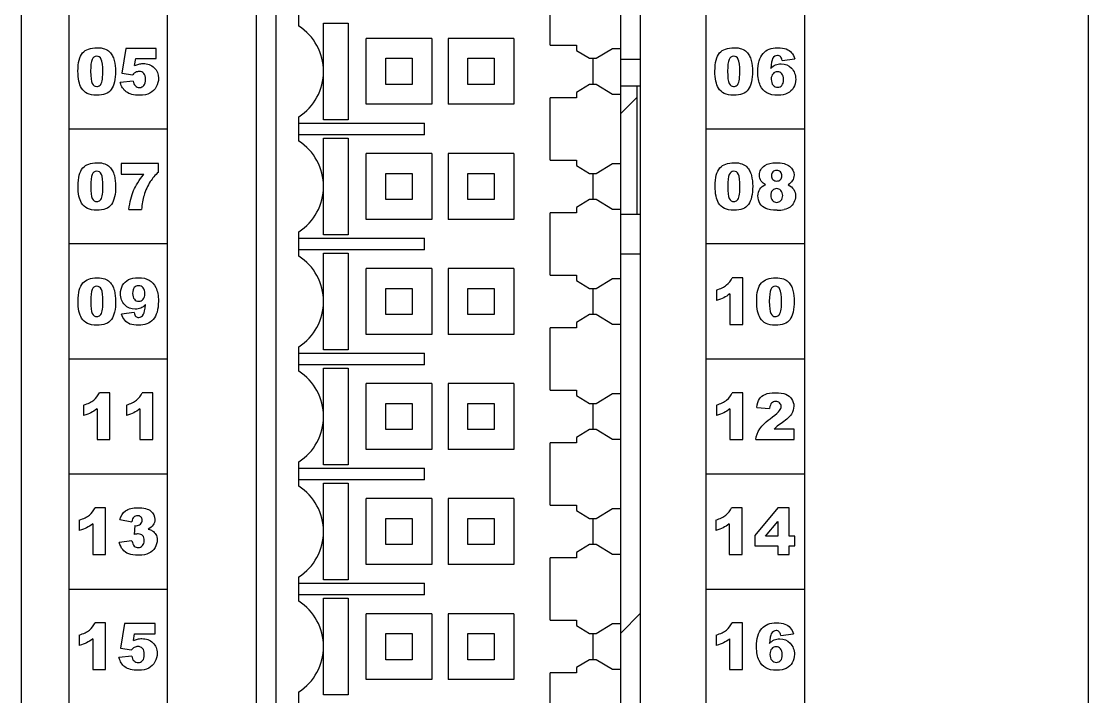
# Model space of a CAD drawing. Header units: millimetres. Extents: x 33 to 632, y -490 to 20.
# Drawn here: x 79.75 to 112.25, y -419.53 to -398.98 of the extents above; entities that cross this region are included whole.
import ezdxf

# ---------------------------------------------------------------- set-up
doc = ezdxf.new("R2010")
doc.units = ezdxf.units.MM
for name, color, linetype in [('1728620000_DXF_CONTINUOUS_LINE', 7, 'CONTINUOUS'), ('AIOJ784_4_00DXF_CONTINUOUS_LINE', 7, 'CONTINUOUS'), ('AOMJ712I_002DXF_CONTINUOUS_LINE', 7, 'CONTINUOUS'), ('TE_1734099_5DXF_CONTINUOUS_LINE', 7, 'CONTINUOUS')]:
    doc.layers.add(name, color=color, linetype=linetype)

# ---------------------------------------------------------------- blocks, each defined once
blk = doc.blocks.new('MOD_AOM712i')
at = {"layer": '1728620000_DXF_CONTINUOUS_LINE', "color": 7, "linetype": 'Continuous'}
for p, q in [((7.5, 85.75), (7.5, 15.75)), ((18, 15.75), (18, 85.75)), ((15.85, 74.3), (15.85, 76.2)), ((8.2, 74.883), (8.2, 75.617)), ((8.95, 73.504), (8.95, 74.975)), ((8.95, 74.975), (9.702, 74.975)), ((9.702, 74.975), (9.702, 72.025)), ((10.25, 72.5), (10.25, 74.5)), ((12.25, 74.5), (10.25, 74.5)), ((12.25, 74.5), (12.25, 72.5)), ((12.75, 74.5), (12.75, 72.5)), ((14.75, 74.5), (12.75, 74.5)), ((14.75, 74.5), (14.75, 72.5)), ((15.85, 74.3), (16.65, 74.3)), ((16.65, 74.3), (16.65, 74.142)), ((16.65, 74.142), (17.053, 73.9)), ((17.25, 73.9), (17.75, 74.2)), ((17.75, 74.2), (18, 74.2)), ((10.85, 73.1), (10.85, 73.9)), ((10.85, 73.9), (11.65, 73.9)), ((11.65, 73.9), (11.65, 73.1)), ((13.35, 73.1), (13.35, 73.9)), ((13.35, 73.9), (14.15, 73.9)), ((14.15, 73.9), (14.15, 73.1)), ((17.053, 73.9), (17.25, 73.9)), ((17.15, 73.9), (17.15, 73.1)), ((8.95, 72.025), (8.95, 73.496)), ((11.65, 73.1), (10.85, 73.1)), ((14.15, 73.1), (13.35, 73.1)), ((17.053, 73.1), (16.65, 72.858)), ((16.65, 72.858), (16.65, 72.7)), ((17.25, 73.1), (17.053, 73.1)), ((17.75, 72.8), (17.25, 73.1)), ((12.25, 72.5), (10.25, 72.5)), ((14.75, 72.5), (12.75, 72.5)), ((15.85, 70.8), (15.85, 72.7)), ((16.65, 72.7), (15.85, 72.7)), ((18, 72.8), (17.75, 72.8)), ((8.2, 71.383), (8.2, 72.117)), ((8.2, 71.925), (12.025, 71.925)), ((9.702, 72.025), (8.95, 72.025)), ((12.025, 71.575), (12.025, 71.925)), ((12.025, 71.575), (8.2, 71.575)), ((8.95, 70.004), (8.95, 71.475)), ((8.95, 71.475), (9.702, 71.475)), ((9.702, 71.475), (9.702, 68.525)), ((10.25, 69), (10.25, 71)), ((12.25, 71), (10.25, 71)), ((12.25, 71), (12.25, 69)), ((12.75, 71), (12.75, 69)), ((14.75, 71), (12.75, 71)), ((14.75, 71), (14.75, 69)), ((15.85, 70.8), (16.65, 70.8)), ((16.65, 70.8), (16.65, 70.642)), ((16.65, 70.642), (17.053, 70.4)), ((17.25, 70.4), (17.75, 70.7)), ((17.75, 70.7), (18, 70.7)), ((10.85, 69.6), (10.85, 70.4)), ((10.85, 70.4), (11.65, 70.4)), ((11.65, 70.4), (11.65, 69.6)), ((13.35, 69.6), (13.35, 70.4)), ((13.35, 70.4), (14.15, 70.4)), ((14.15, 70.4), (14.15, 69.6)), ((17.053, 70.4), (17.25, 70.4)), ((17.15, 70.4), (17.15, 69.6)), ((8.95, 68.525), (8.95, 69.996)), ((11.65, 69.6), (10.85, 69.6)), ((14.15, 69.6), (13.35, 69.6)), ((17.053, 69.6), (16.65, 69.358)), ((17.25, 69.6), (17.053, 69.6)), ((17.75, 69.3), (17.25, 69.6)), ((16.65, 69.358), (16.65, 69.2)), ((18, 69.3), (17.75, 69.3)), ((12.25, 69), (10.25, 69)), ((14.75, 69), (12.75, 69)), ((15.85, 67.3), (15.85, 69.2)), ((16.65, 69.2), (15.85, 69.2)), ((8.2, 67.883), (8.2, 68.617)), ((8.2, 68.425), (12.025, 68.425)), ((9.702, 68.525), (8.95, 68.525)), ((12.025, 68.075), (12.025, 68.425)), ((12.025, 68.075), (8.2, 68.075)), ((8.95, 66.504), (8.95, 67.975)), ((8.95, 67.975), (9.702, 67.975)), ((9.702, 67.975), (9.702, 65.025)), ((10.25, 65.5), (10.25, 67.5)), ((12.25, 67.5), (10.25, 67.5)), ((12.25, 67.5), (12.25, 65.5)), ((12.75, 67.5), (12.75, 65.5)), ((14.75, 67.5), (12.75, 67.5)), ((14.75, 67.5), (14.75, 65.5)), ((15.85, 67.3), (16.65, 67.3)), ((16.65, 67.3), (16.65, 67.142)), ((16.65, 67.142), (17.053, 66.9)), ((17.25, 66.9), (17.75, 67.2)), ((17.75, 67.2), (18, 67.2)), ((10.85, 66.1), (10.85, 66.9)), ((10.85, 66.9), (11.65, 66.9)), ((11.65, 66.9), (11.65, 66.1)), ((13.35, 66.1), (13.35, 66.9)), ((13.35, 66.9), (14.15, 66.9)), ((14.15, 66.9), (14.15, 66.1)), ((17.053, 66.9), (17.25, 66.9)), ((17.15, 66.9), (17.15, 66.1)), ((8.95, 65.025), (8.95, 66.496)), ((11.65, 66.1), (10.85, 66.1)), ((14.15, 66.1), (13.35, 66.1)), ((17.053, 66.1), (16.65, 65.858)), ((17.25, 66.1), (17.053, 66.1)), ((17.75, 65.8), (17.25, 66.1)), ((15.85, 63.8), (15.85, 65.7)), ((16.65, 65.7), (15.85, 65.7)), ((16.65, 65.858), (16.65, 65.7)), ((18, 65.8), (17.75, 65.8)), ((12.25, 65.5), (10.25, 65.5)), ((14.75, 65.5), (12.75, 65.5)), ((8.2, 64.383), (8.2, 65.117)), ((9.702, 65.025), (8.95, 65.025)), ((8.2, 64.925), (12.025, 64.925)), ((12.025, 64.575), (12.025, 64.925)), ((12.025, 64.575), (8.2, 64.575)), ((8.95, 63.004), (8.95, 64.475)), ((8.95, 64.475), (9.702, 64.475)), ((9.702, 64.475), (9.702, 61.525)), ((10.25, 62), (10.25, 64)), ((12.25, 64), (10.25, 64)), ((12.25, 64), (12.25, 62)), ((12.75, 64), (12.75, 62)), ((14.75, 64), (12.75, 64)), ((14.75, 64), (14.75, 62)), ((15.85, 63.8), (16.65, 63.8)), ((16.65, 63.8), (16.65, 63.642)), ((17.25, 63.4), (17.75, 63.7)), ((17.75, 63.7), (18, 63.7)), ((10.85, 62.6), (10.85, 63.4)), ((10.85, 63.4), (11.65, 63.4)), ((11.65, 63.4), (11.65, 62.6)), ((13.35, 62.6), (13.35, 63.4)), ((13.35, 63.4), (14.15, 63.4)), ((14.15, 63.4), (14.15, 62.6)), ((16.65, 63.642), (17.053, 63.4)), ((17.053, 63.4), (17.25, 63.4)), ((17.15, 63.4), (17.15, 62.6)), ((8.95, 61.525), (8.95, 62.996)), ((11.65, 62.6), (10.85, 62.6)), ((14.15, 62.6), (13.35, 62.6)), ((17.053, 62.6), (16.65, 62.358)), ((17.25, 62.6), (17.053, 62.6)), ((17.75, 62.3), (17.25, 62.6)), ((15.85, 60.3), (15.85, 62.2)), ((16.65, 62.2), (15.85, 62.2)), ((16.65, 62.358), (16.65, 62.2)), ((18, 62.3), (17.75, 62.3)), ((12.25, 62), (10.25, 62)), ((14.75, 62), (12.75, 62)), ((8.2, 60.883), (8.2, 61.617)), ((8.2, 61.425), (12.025, 61.425)), ((9.702, 61.525), (8.95, 61.525)), ((12.025, 61.075), (12.025, 61.425)), ((12.025, 61.075), (8.2, 61.075)), ((8.95, 59.504), (8.95, 60.975)), ((8.95, 60.975), (9.702, 60.975)), ((9.702, 60.975), (9.702, 58.025)), ((10.25, 58.5), (10.25, 60.5)), ((12.25, 60.5), (10.25, 60.5)), ((12.25, 60.5), (12.25, 58.5)), ((12.75, 60.5), (12.75, 58.5)), ((14.75, 60.5), (12.75, 60.5)), ((14.75, 60.5), (14.75, 58.5)), ((15.85, 60.3), (16.65, 60.3)), ((16.65, 60.3), (16.65, 60.142)), ((16.65, 60.142), (17.053, 59.9)), ((17.25, 59.9), (17.75, 60.2)), ((17.75, 60.2), (18, 60.2)), ((10.85, 59.1), (10.85, 59.9)), ((10.85, 59.9), (11.65, 59.9)), ((11.65, 59.9), (11.65, 59.1)), ((13.35, 59.1), (13.35, 59.9)), ((13.35, 59.9), (14.15, 59.9)), ((14.15, 59.9), (14.15, 59.1)), ((17.053, 59.9), (17.25, 59.9)), ((17.15, 59.9), (17.15, 59.1)), ((8.95, 58.025), (8.95, 59.496)), ((11.65, 59.1), (10.85, 59.1)), ((14.15, 59.1), (13.35, 59.1)), ((17.053, 59.1), (16.65, 58.858)), ((16.65, 58.858), (16.65, 58.7)), ((17.25, 59.1), (17.053, 59.1)), ((17.75, 58.8), (17.25, 59.1)), ((12.25, 58.5), (10.25, 58.5)), ((14.75, 58.5), (12.75, 58.5)), ((16.65, 58.7), (15.85, 58.7)), ((15.85, 56.8), (15.85, 58.7)), ((18, 58.8), (17.75, 58.8)), ((8.2, 57.383), (8.2, 58.117)), ((8.2, 57.925), (12.025, 57.925)), ((9.702, 58.025), (8.95, 58.025)), ((12.025, 57.575), (12.025, 57.925)), ((12.025, 57.575), (8.2, 57.575)), ((8.95, 56.004), (8.95, 57.475)), ((8.95, 57.475), (9.702, 57.475)), ((9.702, 57.475), (9.702, 54.525)), ((10.25, 55), (10.25, 57)), ((12.25, 57), (10.25, 57)), ((12.25, 57), (12.25, 55)), ((12.75, 57), (12.75, 55)), ((14.75, 57), (12.75, 57)), ((14.75, 57), (14.75, 55)), ((15.85, 56.8), (16.65, 56.8)), ((16.65, 56.8), (16.65, 56.642)), ((16.65, 56.642), (17.053, 56.4)), ((17.25, 56.4), (17.75, 56.7)), ((17.75, 56.7), (18, 56.7)), ((10.85, 56.4), (11.65, 56.4)), ((10.85, 55.6), (10.85, 56.4)), ((11.65, 56.4), (11.65, 55.6)), ((13.35, 56.4), (14.15, 56.4)), ((13.35, 55.6), (13.35, 56.4)), ((14.15, 56.4), (14.15, 55.6)), ((17.053, 56.4), (17.25, 56.4)), ((17.15, 56.4), (17.15, 55.6)), ((8.95, 54.525), (8.95, 55.996)), ((11.65, 55.6), (10.85, 55.6)), ((14.15, 55.6), (13.35, 55.6)), ((17.053, 55.6), (16.65, 55.358)), ((17.25, 55.6), (17.053, 55.6)), ((17.75, 55.3), (17.25, 55.6)), ((16.65, 55.358), (16.65, 55.2)), ((18, 55.3), (17.75, 55.3)), ((12.25, 55), (10.25, 55)), ((14.75, 55), (12.75, 55)), ((16.65, 55.2), (15.85, 55.2)), ((15.85, 53.3), (15.85, 55.2)), ((8.2, 53.883), (8.2, 54.617)), ((9.702, 54.525), (8.95, 54.525))]:
    blk.add_line(p, q, dxfattribs=at)
for centre in [(7.3, 73.5), (7.3, 70), (7.3, 66.5), (7.3, 63), (7.3, 59.5), (7.3, 56)]:
    blk.add_arc(centre, 1.65, 303.0557, 56.9443, dxfattribs=at)
at = {"layer": 'AIOJ784_4_00DXF_CONTINUOUS_LINE', "color": 2, "linetype": 'Continuous'}
for p, q in [((18, 72.216), (18.5, 72.716)), ((18, 56.411), (18.6, 57.011))]:
    blk.add_line(p, q, dxfattribs=at)
at = {"layer": 'AIOJ784_4_00DXF_CONTINUOUS_LINE', "color": 7, "linetype": 'Continuous'}
blk.add_line((18, 67.95), (18.6, 67.95), dxfattribs=at)
at = {"layer": 'AOMJ712I_002DXF_CONTINUOUS_LINE', "color": 7, "linetype": 'Continuous'}
for p, q in [((-0.25, 6), (-0.25, 91.9)), ((32.25, 6), (32.25, 91.9)), ((6.9, 85.35), (6.9, 16.15)), ((18.6, 16.15), (18.6, 85.35))]:
    blk.add_line(p, q, dxfattribs=at)
at = {"layer": 'AOMJ712I_002DXF_CONTINUOUS_LINE', "color": 4, "linetype": 'Continuous'}
for p, q in [((1.2, 82.25), (1.2, 19.25)), ((4.2, 19.25), (4.2, 82.25)), ((20.6, 19.25), (20.6, 82.25)), ((23.6, 82.25), (23.6, 19.25)), ((2.936, 74.2), (2.813, 73.447)), ((3.859, 74.2), (2.936, 74.2)), ((3.859, 73.89), (3.859, 74.2)), ((3.2, 73.68), (3.234, 73.89)), ((3.234, 73.89), (3.859, 73.89)), ((22.914, 73.837), (23.3, 73.885)), ((3.156, 73.206), (2.762, 73.163)), ((2.813, 73.447), (3.144, 73.4)), ((1.2, 71.75), (4.2, 71.75)), ((20.6, 71.75), (23.6, 71.75)), ((2.788, 70.7), (2.788, 70.371)), ((3.923, 70.7), (2.788, 70.7)), ((3.923, 70.437), (3.923, 70.7)), ((2.788, 70.371), (3.479, 70.371)), ((3.024, 69.3), (3.411, 69.3)), ((4.2, 68.25), (1.2, 68.25)), ((23.6, 68.25), (20.6, 68.25)), ((21.718, 67.224), (21.396, 67.224)), ((21.718, 65.8), (21.718, 67.224)), ((20.915, 66.849), (20.915, 66.53)), ((21.324, 66.733), (21.324, 65.8)), ((3.186, 66.163), (2.799, 66.114)), ((21.324, 65.8), (21.718, 65.8)), ((1.2, 64.75), (4.2, 64.75)), ((20.6, 64.75), (23.6, 64.75)), ((2.449, 63.724), (2.127, 63.724)), ((2.449, 62.3), (2.449, 63.724)), ((3.753, 63.724), (3.432, 63.724)), ((3.753, 62.3), (3.753, 63.724)), ((21.72, 63.724), (21.399, 63.724)), ((21.72, 62.3), (21.72, 63.724)), ((1.647, 63.349), (1.647, 63.03)), ((2.055, 63.233), (2.055, 62.3)), ((2.951, 63.349), (2.951, 63.03)), ((3.36, 63.233), (3.36, 62.3)), ((20.918, 63.349), (20.918, 63.03)), ((21.327, 63.233), (21.327, 62.3)), ((22.143, 63.277), (22.533, 63.245)), ((22.924, 62.816), (22.767, 62.702)), ((22.767, 62.702), (22.674, 62.617)), ((23.282, 62.617), (22.674, 62.617)), ((23.282, 62.3), (23.282, 62.617)), ((2.055, 62.3), (2.449, 62.3)), ((3.36, 62.3), (3.753, 62.3)), ((21.327, 62.3), (21.72, 62.3)), ((22.115, 62.3), (23.282, 62.3)), ((4.2, 61.25), (1.2, 61.25)), ((23.6, 61.25), (20.6, 61.25)), ((2.317, 60.224), (1.995, 60.224)), ((2.317, 58.8), (2.317, 60.224)), ((21.698, 60.224), (21.376, 60.224)), ((21.698, 58.8), (21.698, 60.224)), ((22.789, 60.224), (22.081, 59.382)), ((23.129, 60.224), (22.789, 60.224)), ((23.129, 59.363), (23.129, 60.224)), ((1.515, 59.849), (1.515, 59.53)), ((2.75, 59.861), (3.117, 59.795)), ((20.896, 59.849), (20.896, 59.53)), ((22.414, 59.363), (22.789, 59.804)), ((22.789, 59.804), (22.789, 59.363)), ((1.924, 59.733), (1.924, 58.8)), ((3.201, 59.682), (3.181, 59.405)), ((3.201, 59.682), (3.252, 59.678)), ((21.305, 59.733), (21.305, 58.8)), ((3.117, 59.221), (2.729, 59.17)), ((22.081, 59.382), (22.081, 59.062)), ((22.789, 59.363), (22.414, 59.363)), ((23.304, 59.363), (23.129, 59.363)), ((23.304, 59.062), (23.304, 59.363)), ((22.081, 59.062), (22.789, 59.062)), ((22.789, 59.062), (22.789, 58.8)), ((23.129, 59.062), (23.304, 59.062)), ((23.129, 58.8), (23.129, 59.062)), ((1.924, 58.8), (2.317, 58.8)), ((21.305, 58.8), (21.698, 58.8)), ((22.789, 58.8), (23.129, 58.8)), ((1.2, 57.75), (4.2, 57.75)), ((20.6, 57.75), (23.6, 57.75)), ((2.316, 56.724), (1.994, 56.724)), ((2.316, 55.3), (2.316, 56.724)), ((2.896, 56.7), (2.773, 55.947)), ((3.82, 56.7), (2.896, 56.7)), ((3.82, 56.39), (3.82, 56.7)), ((21.712, 56.724), (21.39, 56.724)), ((21.712, 55.3), (21.712, 56.724)), ((1.513, 56.349), (1.513, 56.03)), ((1.922, 56.233), (1.922, 55.3)), ((3.161, 56.18), (3.194, 56.39)), ((3.194, 56.39), (3.82, 56.39)), ((20.91, 56.349), (20.91, 56.03)), ((21.318, 56.233), (21.318, 55.3)), ((22.874, 56.337), (23.261, 56.385)), ((2.773, 55.947), (3.104, 55.9)), ((3.116, 55.706), (2.722, 55.663)), ((1.922, 55.3), (2.316, 55.3)), ((21.318, 55.3), (21.712, 55.3))]:
    blk.add_line(p, q, dxfattribs=at)
blk.add_arc((22.76, 70.347), 1.071, 270.0061, 282.0044, dxfattribs=at)
for points in [[(1.617, 74.064), (1.713, 74.17), (1.859, 74.224), (2.055, 74.224)], [(2.055, 74.224), (2.149, 74.224), (2.226, 74.211), (2.287, 74.188)], [(2.287, 74.188), (2.348, 74.166), (2.397, 74.135), (2.435, 74.098)], [(21.013, 74.064), (21.109, 74.17), (21.255, 74.224), (21.452, 74.224)], [(21.452, 74.224), (21.545, 74.224), (21.623, 74.211), (21.684, 74.188)], [(21.684, 74.188), (21.744, 74.166), (21.793, 74.135), (21.832, 74.098)], [(22.336, 74.047), (22.442, 74.165), (22.589, 74.224), (22.778, 74.224)], [(22.778, 74.224), (22.889, 74.224), (22.977, 74.211), (23.042, 74.185)], [(23.042, 74.185), (23.107, 74.159), (23.16, 74.122), (23.203, 74.072)], [(1.474, 73.506), (1.474, 73.771), (1.522, 73.957), (1.617, 74.064)], [(1.903, 73.867), (1.874, 73.802), (1.86, 73.68), (1.86, 73.505)], [(2.042, 73.965), (1.977, 73.965), (1.931, 73.932), (1.903, 73.867)], [(2.183, 73.869), (2.152, 73.933), (2.105, 73.965), (2.042, 73.965)], [(2.231, 73.494), (2.231, 73.68), (2.215, 73.805), (2.183, 73.869)], [(2.435, 74.098), (2.474, 74.061), (2.503, 74.021), (2.525, 73.98)], [(2.525, 73.98), (2.547, 73.939), (2.565, 73.892), (2.579, 73.837)], [(2.579, 73.837), (2.605, 73.732), (2.618, 73.623), (2.618, 73.511)], [(20.87, 73.506), (20.87, 73.771), (20.918, 73.957), (21.013, 74.064)], [(21.299, 73.867), (21.27, 73.802), (21.256, 73.68), (21.256, 73.505)], [(21.438, 73.965), (21.373, 73.965), (21.327, 73.932), (21.299, 73.867)], [(21.58, 73.869), (21.548, 73.933), (21.501, 73.965), (21.438, 73.965)], [(21.627, 73.494), (21.627, 73.68), (21.611, 73.805), (21.58, 73.869)], [(21.832, 74.098), (21.87, 74.061), (21.899, 74.021), (21.921, 73.98)], [(21.921, 73.98), (21.943, 73.939), (21.962, 73.892), (21.975, 73.837)], [(21.975, 73.837), (22.001, 73.732), (22.014, 73.623), (22.014, 73.511)], [(22.176, 73.492), (22.176, 73.744), (22.229, 73.93), (22.336, 74.047)], [(22.627, 73.89), (22.601, 73.844), (22.582, 73.745), (22.571, 73.595)], [(22.774, 73.985), (22.711, 73.985), (22.662, 73.953), (22.627, 73.89)], [(22.862, 73.951), (22.838, 73.974), (22.809, 73.985), (22.774, 73.985)], [(22.914, 73.837), (22.903, 73.891), (22.886, 73.929), (22.862, 73.951)], [(23.203, 74.072), (23.245, 74.022), (23.277, 73.959), (23.3, 73.885)], [(1.502, 73.209), (1.482, 73.298), (1.474, 73.397), (1.474, 73.506)], [(1.86, 73.505), (1.86, 73.326), (1.875, 73.204), (1.906, 73.139)], [(2.21, 73.214), (2.223, 73.274), (2.231, 73.367), (2.231, 73.494)], [(2.618, 73.511), (2.618, 73.256), (2.575, 73.07), (2.489, 72.953)], [(3.23, 73.473), (3.203, 73.459), (3.175, 73.434), (3.144, 73.4)], [(3.2, 73.68), (3.243, 73.7), (3.286, 73.715), (3.328, 73.725)], [(3.339, 73.5), (3.301, 73.5), (3.264, 73.49), (3.23, 73.473)], [(3.328, 73.725), (3.37, 73.735), (3.412, 73.741), (3.454, 73.741)], [(3.481, 73.441), (3.445, 73.48), (3.398, 73.5), (3.339, 73.5)], [(3.454, 73.741), (3.594, 73.741), (3.708, 73.698), (3.795, 73.613)], [(3.795, 73.613), (3.882, 73.529), (3.926, 73.422), (3.926, 73.294)], [(20.898, 73.209), (20.879, 73.298), (20.87, 73.397), (20.87, 73.506)], [(21.256, 73.505), (21.256, 73.326), (21.271, 73.204), (21.303, 73.139)], [(21.606, 73.214), (21.62, 73.274), (21.627, 73.367), (21.627, 73.494)], [(22.014, 73.511), (22.014, 73.256), (21.971, 73.07), (21.885, 72.953)], [(22.252, 73.076), (22.201, 73.181), (22.176, 73.32), (22.176, 73.492)], [(22.571, 73.595), (22.617, 73.642), (22.664, 73.677), (22.714, 73.7)], [(22.775, 73.493), (22.721, 73.493), (22.675, 73.473), (22.639, 73.433)], [(22.714, 73.7), (22.763, 73.723), (22.819, 73.734), (22.884, 73.734)], [(22.907, 73.431), (22.872, 73.472), (22.828, 73.493), (22.775, 73.493)], [(22.884, 73.734), (23.008, 73.734), (23.114, 73.689), (23.2, 73.6)], [(23.2, 73.6), (23.286, 73.511), (23.33, 73.398), (23.33, 73.261)], [(1.58, 72.997), (1.546, 73.049), (1.521, 73.119), (1.502, 73.209)], [(1.906, 73.139), (1.938, 73.074), (1.984, 73.042), (2.044, 73.042)], [(2.146, 73.083), (2.175, 73.11), (2.197, 73.154), (2.21, 73.214)], [(2.834, 72.999), (2.805, 73.043), (2.781, 73.097), (2.762, 73.163)], [(3.156, 73.206), (3.165, 73.143), (3.187, 73.094), (3.222, 73.061)], [(3.535, 73.258), (3.535, 73.341), (3.517, 73.403), (3.481, 73.441)], [(3.481, 73.074), (3.517, 73.115), (3.535, 73.176), (3.535, 73.258)], [(3.926, 73.294), (3.926, 73.203), (3.903, 73.116), (3.859, 73.033)], [(20.976, 72.997), (20.943, 73.049), (20.917, 73.119), (20.898, 73.209)], [(21.303, 73.139), (21.334, 73.074), (21.38, 73.042), (21.44, 73.042)], [(21.542, 73.083), (21.571, 73.11), (21.593, 73.154), (21.606, 73.214)], [(22.639, 73.433), (22.602, 73.393), (22.584, 73.336), (22.584, 73.261)], [(22.584, 73.261), (22.584, 73.185), (22.603, 73.126), (22.641, 73.083)], [(22.961, 73.251), (22.961, 73.329), (22.943, 73.389), (22.907, 73.431)], [(22.91, 73.077), (22.944, 73.115), (22.961, 73.173), (22.961, 73.251)], [(23.33, 73.261), (23.33, 73.169), (23.308, 73.085), (23.264, 73.008)], [(1.759, 72.832), (1.687, 72.87), (1.627, 72.925), (1.58, 72.997)], [(2.045, 72.776), (1.926, 72.776), (1.832, 72.795), (1.759, 72.832)], [(2.044, 73.042), (2.083, 73.042), (2.117, 73.055), (2.146, 73.083)], [(2.489, 72.953), (2.403, 72.834), (2.255, 72.776), (2.045, 72.776)], [(2.945, 72.88), (2.9, 72.915), (2.862, 72.955), (2.834, 72.999)], [(3.114, 72.802), (3.048, 72.819), (2.991, 72.846), (2.945, 72.88)], [(3.351, 72.776), (3.259, 72.776), (3.179, 72.786), (3.114, 72.802)], [(3.222, 73.061), (3.257, 73.029), (3.299, 73.013), (3.347, 73.013)], [(3.347, 73.013), (3.401, 73.013), (3.446, 73.033), (3.481, 73.074)], [(3.667, 72.842), (3.585, 72.798), (3.479, 72.776), (3.351, 72.776)], [(3.859, 73.033), (3.814, 72.949), (3.75, 72.886), (3.667, 72.842)], [(21.156, 72.832), (21.083, 72.87), (21.023, 72.925), (20.976, 72.997)], [(21.441, 72.776), (21.323, 72.776), (21.228, 72.795), (21.156, 72.832)], [(21.44, 73.042), (21.479, 73.042), (21.514, 73.055), (21.542, 73.083)], [(21.885, 72.953), (21.799, 72.834), (21.651, 72.776), (21.441, 72.776)], [(22.455, 72.848), (22.37, 72.895), (22.302, 72.971), (22.252, 73.076)], [(22.792, 72.776), (22.652, 72.776), (22.539, 72.8), (22.455, 72.848)], [(22.641, 73.083), (22.68, 73.04), (22.726, 73.019), (22.782, 73.019)], [(22.782, 73.019), (22.832, 73.019), (22.875, 73.038), (22.91, 73.077)], [(23.082, 72.835), (23.005, 72.796), (22.909, 72.776), (22.792, 72.776)], [(23.264, 73.008), (23.22, 72.932), (23.16, 72.874), (23.082, 72.835)], [(1.477, 70.006), (1.477, 70.271), (1.524, 70.457), (1.62, 70.564)], [(1.62, 70.564), (1.715, 70.67), (1.862, 70.724), (2.058, 70.724)], [(2.058, 70.724), (2.152, 70.724), (2.229, 70.711), (2.29, 70.688)], [(2.29, 70.688), (2.35, 70.666), (2.4, 70.635), (2.438, 70.598)], [(2.438, 70.598), (2.477, 70.561), (2.506, 70.521), (2.528, 70.48)], [(20.876, 70.006), (20.876, 70.271), (20.923, 70.457), (21.019, 70.564)], [(21.019, 70.564), (21.114, 70.67), (21.261, 70.724), (21.457, 70.724)], [(21.457, 70.724), (21.551, 70.724), (21.628, 70.711), (21.689, 70.688)], [(21.689, 70.688), (21.75, 70.666), (21.799, 70.635), (21.837, 70.598)], [(21.837, 70.598), (21.876, 70.561), (21.905, 70.521), (21.927, 70.48)], [(22.223, 70.35), (22.223, 70.467), (22.278, 70.563), (22.389, 70.638)], [(22.389, 70.638), (22.474, 70.695), (22.588, 70.724), (22.729, 70.724)], [(22.729, 70.724), (22.917, 70.724), (23.054, 70.688), (23.144, 70.617)], [(23.144, 70.617), (23.234, 70.545), (23.278, 70.456), (23.278, 70.348)], [(1.905, 70.367), (1.877, 70.302), (1.862, 70.18), (1.862, 70.005)], [(2.045, 70.465), (1.98, 70.465), (1.934, 70.432), (1.905, 70.367)], [(2.186, 70.369), (2.155, 70.433), (2.108, 70.465), (2.045, 70.465)], [(2.234, 69.994), (2.234, 70.18), (2.218, 70.305), (2.186, 70.369)], [(2.528, 70.48), (2.55, 70.439), (2.568, 70.392), (2.582, 70.337)], [(2.582, 70.337), (2.607, 70.232), (2.621, 70.123), (2.621, 70.011)], [(3.168, 69.875), (3.233, 70.03), (3.337, 70.195), (3.479, 70.371)], [(3.923, 70.437), (3.824, 70.348), (3.742, 70.251), (3.676, 70.148)], [(21.305, 70.367), (21.276, 70.302), (21.262, 70.18), (21.262, 70.005)], [(21.444, 70.465), (21.379, 70.465), (21.333, 70.432), (21.305, 70.367)], [(21.585, 70.369), (21.554, 70.433), (21.507, 70.465), (21.444, 70.465)], [(21.633, 69.994), (21.633, 70.18), (21.617, 70.305), (21.585, 70.369)], [(21.927, 70.48), (21.949, 70.439), (21.967, 70.392), (21.981, 70.337)], [(21.981, 70.337), (22.006, 70.232), (22.02, 70.123), (22.02, 70.011)], [(22.28, 70.161), (22.242, 70.216), (22.223, 70.279), (22.223, 70.35)], [(22.633, 70.442), (22.603, 70.413), (22.589, 70.374), (22.589, 70.328)], [(22.589, 70.328), (22.589, 70.279), (22.603, 70.24), (22.634, 70.21)], [(22.748, 70.487), (22.701, 70.487), (22.662, 70.472), (22.633, 70.442)], [(22.634, 70.21), (22.664, 70.18), (22.705, 70.166), (22.755, 70.166)], [(22.863, 70.441), (22.832, 70.472), (22.794, 70.487), (22.748, 70.487)], [(22.755, 70.166), (22.799, 70.166), (22.836, 70.18), (22.865, 70.21)], [(22.908, 70.324), (22.908, 70.371), (22.893, 70.411), (22.863, 70.441)], [(22.865, 70.21), (22.894, 70.239), (22.908, 70.277), (22.908, 70.324)], [(23.278, 70.348), (23.278, 70.285), (23.26, 70.225), (23.225, 70.171)], [(1.504, 69.709), (1.485, 69.798), (1.477, 69.897), (1.477, 70.006)], [(1.862, 70.005), (1.862, 69.826), (1.878, 69.704), (1.909, 69.639)], [(2.213, 69.714), (2.226, 69.774), (2.234, 69.867), (2.234, 69.994)], [(2.621, 70.011), (2.621, 69.756), (2.578, 69.57), (2.492, 69.453)], [(3.024, 69.3), (3.054, 69.528), (3.102, 69.72), (3.168, 69.875)], [(3.676, 70.148), (3.596, 70.022), (3.532, 69.882), (3.485, 69.727)], [(20.903, 69.709), (20.884, 69.798), (20.876, 69.897), (20.876, 70.006)], [(21.262, 70.005), (21.262, 69.826), (21.277, 69.704), (21.308, 69.639)], [(21.612, 69.714), (21.625, 69.774), (21.633, 69.867), (21.633, 69.994)], [(22.02, 70.011), (22.02, 69.756), (21.977, 69.57), (21.891, 69.453)], [(22.18, 69.712), (22.18, 69.794), (22.199, 69.862), (22.238, 69.92)], [(22.238, 69.92), (22.276, 69.977), (22.334, 70.021), (22.414, 70.053)], [(22.414, 70.053), (22.353, 70.085), (22.308, 70.121), (22.28, 70.161)], [(22.621, 69.88), (22.585, 69.841), (22.568, 69.79), (22.568, 69.725)], [(22.748, 69.937), (22.7, 69.937), (22.658, 69.918), (22.621, 69.88)], [(22.877, 69.878), (22.84, 69.917), (22.797, 69.937), (22.748, 69.937)], [(22.934, 69.726), (22.934, 69.787), (22.915, 69.838), (22.877, 69.878)], [(23.225, 70.171), (23.198, 70.13), (23.156, 70.091), (23.099, 70.053)], [(23.099, 70.053), (23.174, 70.016), (23.231, 69.968), (23.268, 69.908)], [(23.268, 69.908), (23.305, 69.848), (23.324, 69.782), (23.324, 69.71)], [(1.583, 69.497), (1.549, 69.549), (1.523, 69.619), (1.504, 69.709)], [(1.909, 69.639), (1.941, 69.574), (1.987, 69.542), (2.047, 69.542)], [(2.047, 69.542), (2.086, 69.542), (2.12, 69.555), (2.149, 69.583)], [(2.149, 69.583), (2.178, 69.61), (2.2, 69.654), (2.213, 69.714)], [(3.485, 69.727), (3.449, 69.607), (3.424, 69.464), (3.411, 69.3)], [(20.982, 69.497), (20.948, 69.549), (20.923, 69.619), (20.903, 69.709)], [(21.308, 69.639), (21.34, 69.574), (21.386, 69.542), (21.446, 69.542)], [(21.446, 69.542), (21.485, 69.542), (21.519, 69.555), (21.548, 69.583)], [(21.548, 69.583), (21.577, 69.61), (21.599, 69.654), (21.612, 69.714)], [(22.241, 69.483), (22.2, 69.551), (22.18, 69.628), (22.18, 69.712)], [(22.568, 69.725), (22.568, 69.663), (22.586, 69.612), (22.624, 69.573)], [(22.624, 69.573), (22.662, 69.534), (22.705, 69.515), (22.753, 69.515)], [(22.753, 69.515), (22.799, 69.515), (22.841, 69.534), (22.878, 69.574)], [(22.878, 69.574), (22.915, 69.614), (22.934, 69.665), (22.934, 69.726)], [(23.324, 69.71), (23.324, 69.639), (23.308, 69.574), (23.276, 69.513)], [(1.762, 69.332), (1.69, 69.37), (1.629, 69.425), (1.583, 69.497)], [(2.048, 69.276), (1.929, 69.276), (1.835, 69.295), (1.762, 69.332)], [(2.492, 69.453), (2.406, 69.334), (2.258, 69.276), (2.048, 69.276)], [(21.161, 69.332), (21.089, 69.37), (21.029, 69.425), (20.982, 69.497)], [(21.447, 69.276), (21.328, 69.276), (21.234, 69.295), (21.161, 69.332)], [(21.891, 69.453), (21.805, 69.334), (21.657, 69.276), (21.447, 69.276)], [(22.42, 69.329), (22.342, 69.363), (22.281, 69.415), (22.241, 69.483)], [(22.76, 69.276), (22.611, 69.276), (22.498, 69.294), (22.42, 69.329)], [(23.157, 69.372), (23.11, 69.339), (23.052, 69.314), (22.982, 69.3)], [(23.276, 69.513), (23.243, 69.452), (23.204, 69.405), (23.157, 69.372)], [(1.477, 66.506), (1.477, 66.771), (1.525, 66.957), (1.621, 67.064)], [(1.621, 67.064), (1.716, 67.17), (1.862, 67.224), (2.059, 67.224)], [(2.045, 66.965), (1.98, 66.965), (1.935, 66.932), (1.906, 66.867)], [(2.187, 66.869), (2.155, 66.933), (2.108, 66.965), (2.045, 66.965)], [(2.059, 67.224), (2.152, 67.224), (2.23, 67.211), (2.291, 67.188)], [(2.291, 67.188), (2.351, 67.166), (2.401, 67.135), (2.439, 67.098)], [(2.439, 67.098), (2.477, 67.061), (2.507, 67.021), (2.529, 66.98)], [(2.529, 66.98), (2.551, 66.939), (2.569, 66.892), (2.582, 66.837)], [(2.769, 66.738), (2.769, 66.83), (2.791, 66.915), (2.835, 66.992)], [(2.835, 66.992), (2.879, 67.068), (2.939, 67.126), (3.016, 67.165)], [(3.016, 67.165), (3.093, 67.204), (3.19, 67.224), (3.307, 67.224)], [(3.318, 66.981), (3.267, 66.981), (3.224, 66.961), (3.19, 66.923)], [(3.307, 67.224), (3.446, 67.224), (3.559, 67.199), (3.644, 67.151)], [(3.458, 66.916), (3.42, 66.959), (3.373, 66.981), (3.318, 66.981)], [(3.644, 67.151), (3.728, 67.104), (3.796, 67.027), (3.846, 66.922)], [(20.915, 66.849), (21.047, 66.891), (21.15, 66.942), (21.224, 67.002)], [(21.224, 67.002), (21.296, 67.062), (21.354, 67.136), (21.396, 67.224)], [(22.141, 66.506), (22.141, 66.771), (22.188, 66.957), (22.284, 67.064)], [(22.284, 67.064), (22.379, 67.17), (22.525, 67.224), (22.722, 67.224)], [(22.709, 66.965), (22.644, 66.965), (22.598, 66.932), (22.569, 66.867)], [(22.85, 66.869), (22.819, 66.933), (22.772, 66.965), (22.709, 66.965)], [(22.722, 67.224), (22.816, 67.224), (22.893, 67.211), (22.954, 67.188)], [(22.954, 67.188), (23.014, 67.166), (23.064, 67.135), (23.102, 67.098)], [(23.102, 67.098), (23.14, 67.061), (23.17, 67.021), (23.192, 66.98)], [(23.192, 66.98), (23.214, 66.939), (23.232, 66.892), (23.245, 66.837)], [(1.906, 66.867), (1.877, 66.802), (1.863, 66.68), (1.863, 66.505)], [(2.234, 66.494), (2.234, 66.68), (2.218, 66.805), (2.187, 66.869)], [(2.582, 66.837), (2.608, 66.732), (2.621, 66.623), (2.621, 66.511)], [(2.898, 66.399), (2.812, 66.489), (2.769, 66.601), (2.769, 66.738)], [(3.19, 66.923), (3.155, 66.884), (3.139, 66.826), (3.139, 66.748)], [(3.139, 66.748), (3.139, 66.67), (3.156, 66.61), (3.191, 66.569)], [(3.515, 66.739), (3.515, 66.814), (3.496, 66.873), (3.458, 66.916)], [(3.461, 66.567), (3.497, 66.607), (3.515, 66.664), (3.515, 66.739)], [(3.846, 66.922), (3.897, 66.817), (3.923, 66.68), (3.923, 66.508)], [(21.324, 66.733), (21.26, 66.684), (21.198, 66.645), (21.139, 66.615)], [(22.569, 66.867), (22.541, 66.802), (22.526, 66.68), (22.526, 66.505)], [(22.898, 66.494), (22.898, 66.68), (22.882, 66.805), (22.85, 66.869)], [(23.245, 66.837), (23.271, 66.732), (23.285, 66.623), (23.285, 66.511)], [(1.505, 66.209), (1.486, 66.298), (1.477, 66.397), (1.477, 66.506)], [(1.863, 66.505), (1.863, 66.326), (1.878, 66.204), (1.91, 66.139)], [(2.214, 66.214), (2.227, 66.274), (2.234, 66.367), (2.234, 66.494)], [(2.621, 66.511), (2.621, 66.256), (2.578, 66.07), (2.493, 65.953)], [(3.216, 66.266), (3.09, 66.266), (2.984, 66.31), (2.898, 66.399)], [(3.191, 66.569), (3.227, 66.527), (3.271, 66.507), (3.324, 66.507)], [(3.324, 66.507), (3.379, 66.507), (3.424, 66.527), (3.461, 66.567)], [(3.529, 66.405), (3.483, 66.357), (3.435, 66.321), (3.386, 66.299)], [(3.472, 66.11), (3.497, 66.155), (3.516, 66.254), (3.529, 66.405)], [(3.923, 66.508), (3.923, 66.255), (3.869, 66.069), (3.763, 65.952)], [(21.139, 66.615), (21.08, 66.585), (21.005, 66.556), (20.915, 66.53)], [(22.168, 66.209), (22.149, 66.298), (22.141, 66.397), (22.141, 66.506)], [(22.526, 66.505), (22.526, 66.326), (22.542, 66.204), (22.573, 66.139)], [(22.877, 66.214), (22.89, 66.274), (22.898, 66.367), (22.898, 66.494)], [(23.285, 66.511), (23.285, 66.256), (23.242, 66.07), (23.156, 65.953)], [(1.583, 65.997), (1.55, 66.049), (1.524, 66.119), (1.505, 66.209)], [(1.763, 65.832), (1.69, 65.87), (1.63, 65.925), (1.583, 65.997)], [(1.91, 66.139), (1.941, 66.074), (1.987, 66.042), (2.047, 66.042)], [(2.047, 66.042), (2.086, 66.042), (2.121, 66.055), (2.149, 66.083)], [(2.149, 66.083), (2.178, 66.11), (2.2, 66.154), (2.214, 66.214)], [(2.897, 65.928), (2.854, 65.978), (2.822, 66.04), (2.799, 66.114)], [(3.186, 66.163), (3.195, 66.108), (3.212, 66.07), (3.237, 66.048)], [(3.386, 66.299), (3.336, 66.277), (3.28, 66.266), (3.216, 66.266)], [(3.237, 66.048), (3.261, 66.025), (3.291, 66.015), (3.326, 66.015)], [(3.326, 66.015), (3.388, 66.015), (3.437, 66.046), (3.472, 66.11)], [(22.247, 65.997), (22.213, 66.049), (22.187, 66.119), (22.168, 66.209)], [(22.426, 65.832), (22.354, 65.87), (22.293, 65.925), (22.247, 65.997)], [(22.573, 66.139), (22.605, 66.074), (22.651, 66.042), (22.711, 66.042)], [(22.711, 66.042), (22.75, 66.042), (22.784, 66.055), (22.813, 66.083)], [(22.813, 66.083), (22.842, 66.11), (22.864, 66.154), (22.877, 66.214)], [(2.048, 65.776), (1.93, 65.776), (1.835, 65.795), (1.763, 65.832)], [(2.493, 65.953), (2.406, 65.834), (2.258, 65.776), (2.048, 65.776)], [(3.058, 65.815), (2.993, 65.84), (2.939, 65.878), (2.897, 65.928)], [(3.321, 65.776), (3.209, 65.776), (3.122, 65.789), (3.058, 65.815)], [(3.763, 65.952), (3.656, 65.834), (3.509, 65.776), (3.321, 65.776)], [(22.712, 65.776), (22.593, 65.776), (22.499, 65.795), (22.426, 65.832)], [(23.156, 65.953), (23.07, 65.834), (22.922, 65.776), (22.712, 65.776)], [(1.955, 63.502), (2.028, 63.562), (2.085, 63.636), (2.127, 63.724)], [(3.26, 63.502), (3.332, 63.562), (3.389, 63.636), (3.432, 63.724)], [(21.227, 63.502), (21.299, 63.562), (21.357, 63.636), (21.399, 63.724)], [(22.399, 63.674), (22.474, 63.707), (22.576, 63.724), (22.708, 63.724)], [(22.708, 63.724), (22.844, 63.724), (22.95, 63.708), (23.027, 63.677)], [(1.647, 63.349), (1.778, 63.391), (1.882, 63.442), (1.955, 63.502)], [(2.951, 63.349), (3.083, 63.391), (3.186, 63.442), (3.26, 63.502)], [(20.918, 63.349), (21.05, 63.391), (21.153, 63.442), (21.227, 63.502)], [(22.143, 63.277), (22.159, 63.386), (22.186, 63.472), (22.227, 63.533)], [(22.227, 63.533), (22.268, 63.594), (22.325, 63.642), (22.399, 63.674)], [(22.596, 63.41), (22.565, 63.379), (22.544, 63.324), (22.533, 63.245)], [(22.718, 63.457), (22.669, 63.457), (22.628, 63.441), (22.596, 63.41)], [(22.837, 63.412), (22.805, 63.442), (22.766, 63.457), (22.718, 63.457)], [(22.885, 63.303), (22.885, 63.345), (22.868, 63.381), (22.837, 63.412)], [(23.027, 63.677), (23.103, 63.646), (23.162, 63.598), (23.206, 63.533)], [(23.206, 63.533), (23.25, 63.468), (23.272, 63.396), (23.272, 63.316)], [(1.87, 63.115), (1.811, 63.085), (1.736, 63.056), (1.647, 63.03)], [(2.055, 63.233), (1.991, 63.184), (1.929, 63.145), (1.87, 63.115)], [(3.175, 63.115), (3.115, 63.085), (3.041, 63.056), (2.951, 63.03)], [(3.36, 63.233), (3.296, 63.184), (3.234, 63.145), (3.175, 63.115)], [(21.142, 63.115), (21.082, 63.085), (21.008, 63.056), (20.918, 63.03)], [(21.327, 63.233), (21.263, 63.184), (21.201, 63.145), (21.142, 63.115)], [(22.618, 62.985), (22.732, 63.069), (22.804, 63.134), (22.836, 63.178)], [(22.836, 63.178), (22.868, 63.222), (22.885, 63.263), (22.885, 63.303)], [(23.197, 63.071), (23.147, 62.993), (23.056, 62.908), (22.924, 62.816)], [(23.272, 63.316), (23.272, 63.23), (23.246, 63.149), (23.197, 63.071)], [(22.236, 62.625), (22.304, 62.726), (22.431, 62.846), (22.618, 62.985)], [(22.115, 62.3), (22.128, 62.415), (22.168, 62.523), (22.236, 62.625)], [(1.823, 60.002), (1.896, 60.062), (1.953, 60.136), (1.995, 60.224)], [(2.75, 59.861), (2.78, 59.977), (2.838, 60.067), (2.926, 60.13)], [(2.926, 60.13), (3.012, 60.192), (3.135, 60.224), (3.295, 60.224)], [(3.295, 60.224), (3.477, 60.224), (3.609, 60.189), (3.691, 60.121)], [(21.204, 60.002), (21.277, 60.062), (21.334, 60.136), (21.376, 60.224)], [(1.515, 59.849), (1.647, 59.891), (1.75, 59.942), (1.823, 60.002)], [(3.176, 59.94), (3.147, 59.913), (3.127, 59.864), (3.117, 59.795)], [(3.287, 59.982), (3.241, 59.982), (3.204, 59.968), (3.176, 59.94)], [(3.392, 59.944), (3.367, 59.969), (3.331, 59.982), (3.287, 59.982)], [(3.379, 59.726), (3.413, 59.759), (3.431, 59.797), (3.431, 59.842)], [(3.431, 59.842), (3.431, 59.884), (3.417, 59.918), (3.392, 59.944)], [(3.691, 60.121), (3.772, 60.053), (3.814, 59.968), (3.814, 59.865)], [(3.814, 59.865), (3.814, 59.804), (3.796, 59.749), (3.764, 59.701)], [(20.896, 59.849), (21.028, 59.891), (21.131, 59.942), (21.204, 60.002)], [(1.739, 59.615), (1.679, 59.585), (1.605, 59.556), (1.515, 59.53)], [(1.924, 59.733), (1.86, 59.684), (1.798, 59.645), (1.739, 59.615)], [(3.252, 59.678), (3.303, 59.678), (3.345, 59.694), (3.379, 59.726)], [(3.764, 59.701), (3.73, 59.651), (3.681, 59.608), (3.614, 59.572)], [(3.614, 59.572), (3.667, 59.558), (3.709, 59.542), (3.738, 59.525)], [(3.738, 59.525), (3.784, 59.496), (3.82, 59.458), (3.846, 59.411)], [(21.119, 59.615), (21.06, 59.585), (20.986, 59.556), (20.896, 59.53)], [(21.305, 59.733), (21.241, 59.684), (21.178, 59.645), (21.119, 59.615)], [(2.838, 58.952), (2.79, 59.009), (2.753, 59.082), (2.729, 59.17)], [(3.117, 59.221), (3.133, 59.143), (3.156, 59.088), (3.188, 59.058)], [(3.307, 59.427), (3.277, 59.427), (3.235, 59.42), (3.181, 59.405)], [(3.443, 59.374), (3.41, 59.409), (3.365, 59.427), (3.307, 59.427)], [(3.441, 59.07), (3.475, 59.108), (3.494, 59.159), (3.494, 59.223)], [(3.494, 59.223), (3.494, 59.288), (3.476, 59.338), (3.443, 59.374)], [(3.885, 59.244), (3.885, 59.162), (3.863, 59.084), (3.821, 59.009)], [(3.846, 59.411), (3.872, 59.364), (3.885, 59.309), (3.885, 59.244)], [(3.019, 58.821), (2.945, 58.851), (2.885, 58.895), (2.838, 58.952)], [(3.188, 59.058), (3.22, 59.027), (3.262, 59.013), (3.311, 59.013)], [(3.311, 59.013), (3.363, 59.013), (3.407, 59.032), (3.441, 59.07)], [(3.637, 58.837), (3.557, 58.797), (3.451, 58.776), (3.321, 58.776)], [(3.821, 59.009), (3.778, 58.935), (3.717, 58.876), (3.637, 58.837)], [(3.321, 58.776), (3.193, 58.776), (3.092, 58.791), (3.019, 58.821)], [(1.822, 56.502), (1.894, 56.562), (1.952, 56.636), (1.994, 56.724)], [(21.218, 56.502), (21.291, 56.562), (21.348, 56.636), (21.39, 56.724)], [(22.296, 56.547), (22.402, 56.665), (22.549, 56.724), (22.738, 56.724)], [(22.738, 56.724), (22.849, 56.724), (22.937, 56.711), (23.002, 56.685)], [(23.002, 56.685), (23.067, 56.659), (23.12, 56.622), (23.163, 56.572)], [(23.163, 56.572), (23.205, 56.522), (23.238, 56.459), (23.261, 56.385)], [(1.513, 56.349), (1.645, 56.391), (1.748, 56.442), (1.822, 56.502)], [(1.922, 56.233), (1.858, 56.184), (1.796, 56.145), (1.737, 56.115)], [(3.289, 56.225), (3.331, 56.235), (3.373, 56.241), (3.415, 56.241)], [(3.415, 56.241), (3.554, 56.241), (3.668, 56.198), (3.755, 56.113)], [(20.91, 56.349), (21.041, 56.391), (21.145, 56.442), (21.218, 56.502)], [(21.318, 56.233), (21.254, 56.184), (21.192, 56.145), (21.133, 56.115)], [(22.137, 55.992), (22.137, 56.244), (22.189, 56.43), (22.296, 56.547)], [(22.587, 56.39), (22.562, 56.344), (22.543, 56.245), (22.531, 56.095)], [(22.735, 56.485), (22.672, 56.485), (22.622, 56.453), (22.587, 56.39)], [(22.674, 56.2), (22.723, 56.223), (22.779, 56.234), (22.844, 56.234)], [(22.822, 56.451), (22.799, 56.474), (22.769, 56.485), (22.735, 56.485)], [(22.874, 56.337), (22.864, 56.391), (22.846, 56.429), (22.822, 56.451)], [(22.844, 56.234), (22.969, 56.234), (23.075, 56.189), (23.16, 56.1)], [(1.737, 56.115), (1.678, 56.085), (1.603, 56.056), (1.513, 56.03)], [(3.19, 55.973), (3.164, 55.959), (3.135, 55.934), (3.104, 55.9)], [(3.161, 56.18), (3.204, 56.2), (3.247, 56.215), (3.289, 56.225)], [(3.299, 56), (3.261, 56), (3.225, 55.99), (3.19, 55.973)], [(3.441, 55.941), (3.405, 55.98), (3.358, 56), (3.299, 56)], [(3.495, 55.758), (3.495, 55.841), (3.477, 55.903), (3.441, 55.941)], [(3.755, 56.113), (3.843, 56.029), (3.887, 55.922), (3.887, 55.794)], [(21.133, 56.115), (21.074, 56.085), (20.999, 56.056), (20.91, 56.03)], [(22.212, 55.576), (22.162, 55.681), (22.137, 55.82), (22.137, 55.992)], [(22.531, 56.095), (22.577, 56.142), (22.625, 56.177), (22.674, 56.2)], [(22.599, 55.933), (22.563, 55.893), (22.545, 55.836), (22.545, 55.761)], [(22.736, 55.993), (22.681, 55.993), (22.635, 55.973), (22.599, 55.933)], [(22.868, 55.931), (22.832, 55.972), (22.788, 55.993), (22.736, 55.993)], [(22.922, 55.751), (22.922, 55.829), (22.904, 55.889), (22.868, 55.931)], [(23.16, 56.1), (23.246, 56.011), (23.29, 55.898), (23.29, 55.761)], [(2.794, 55.499), (2.765, 55.543), (2.742, 55.597), (2.722, 55.663)], [(3.116, 55.706), (3.125, 55.643), (3.147, 55.594), (3.183, 55.561)], [(3.442, 55.574), (3.477, 55.615), (3.495, 55.676), (3.495, 55.758)], [(3.887, 55.794), (3.887, 55.703), (3.864, 55.616), (3.819, 55.533)], [(22.416, 55.348), (22.331, 55.395), (22.263, 55.471), (22.212, 55.576)], [(22.545, 55.761), (22.545, 55.685), (22.564, 55.626), (22.602, 55.583)], [(22.602, 55.583), (22.64, 55.54), (22.687, 55.519), (22.742, 55.519)], [(22.742, 55.519), (22.793, 55.519), (22.836, 55.538), (22.87, 55.577)], [(22.87, 55.577), (22.905, 55.615), (22.922, 55.673), (22.922, 55.751)], [(23.29, 55.761), (23.29, 55.669), (23.268, 55.585), (23.224, 55.508)], [(2.906, 55.38), (2.86, 55.415), (2.823, 55.455), (2.794, 55.499)], [(3.074, 55.302), (3.008, 55.319), (2.952, 55.346), (2.906, 55.38)], [(3.312, 55.276), (3.219, 55.276), (3.14, 55.286), (3.074, 55.302)], [(3.183, 55.561), (3.217, 55.529), (3.259, 55.513), (3.308, 55.513)], [(3.308, 55.513), (3.361, 55.513), (3.406, 55.533), (3.442, 55.574)], [(3.628, 55.342), (3.546, 55.298), (3.44, 55.276), (3.312, 55.276)], [(3.819, 55.533), (3.774, 55.449), (3.71, 55.386), (3.628, 55.342)], [(22.753, 55.276), (22.612, 55.276), (22.5, 55.3), (22.416, 55.348)], [(23.043, 55.335), (22.966, 55.296), (22.869, 55.276), (22.753, 55.276)], [(23.224, 55.508), (23.181, 55.432), (23.12, 55.374), (23.043, 55.335)]]:
    blk.add_open_spline(points, degree=3, dxfattribs=at)
at = {"layer": 'TE_1734099_5DXF_CONTINUOUS_LINE', "color": 7, "linetype": 'Continuous'}
for p, q in [((18.6, 73.86), (18, 73.86)), ((18, 73.06), (18.6, 73.06)), ((18.5, 69.16), (18.5, 73.06)), ((18, 69.16), (18.6, 69.16))]:
    blk.add_line(p, q, dxfattribs=at)

msp = doc.modelspace()

# ---------------------------------------------------------------- block references
msp.add_blockref('MOD_AOM712i', (80, -474))

doc.saveas('drawing.dxf')
